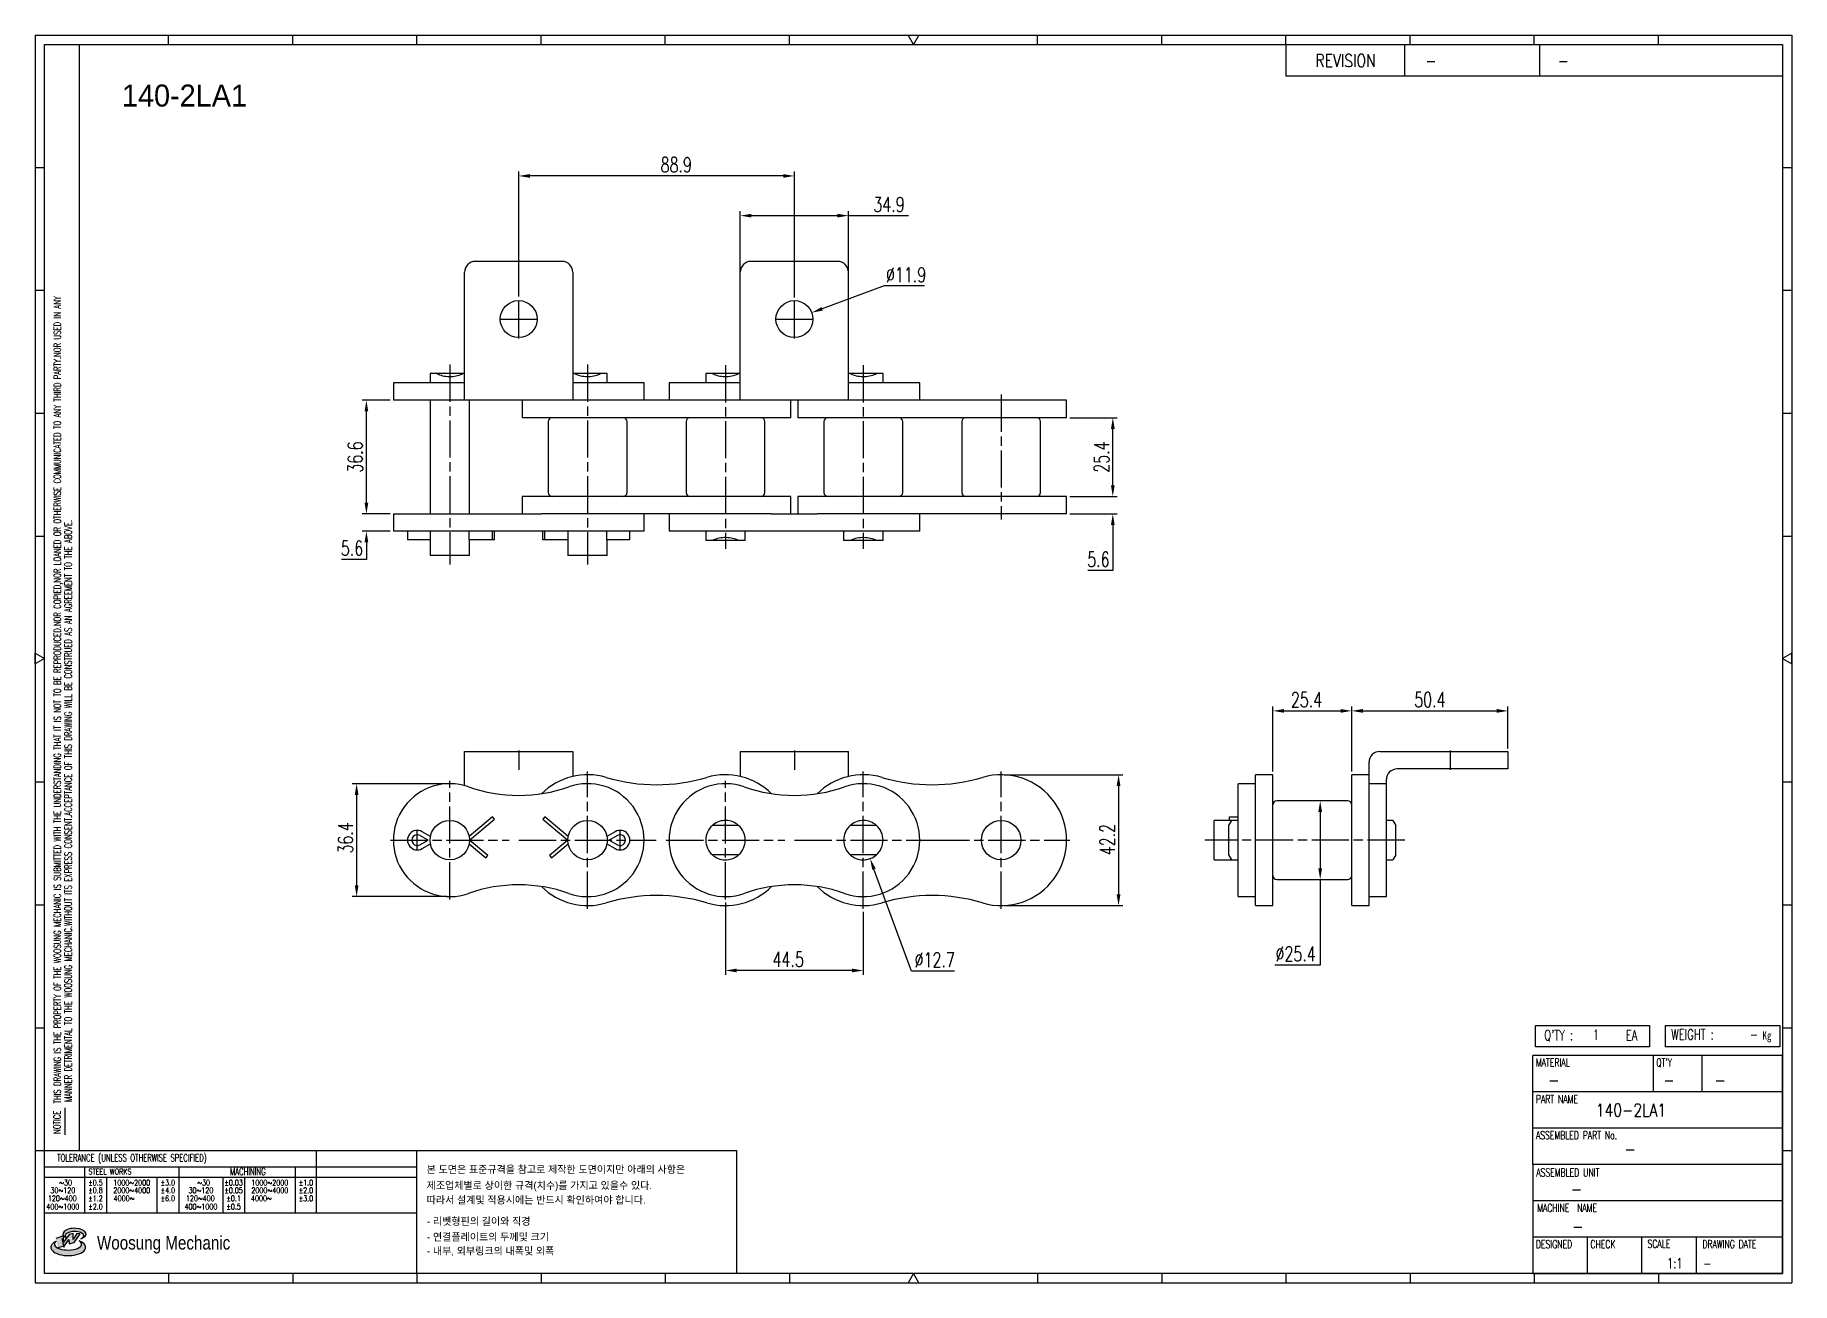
# Model space of a CAD drawing. Header units: millimetres. Extents: x 2779 to 3345, y -1054 to -652.
import ezdxf
from ezdxf.enums import TextEntityAlignment as Align

# ---------------------------------------------------------------- set-up
doc = ezdxf.new("R2010")
doc.units = ezdxf.units.MM
doc.linetypes.add('AM_ISO08W050', pattern=[18, 12, -1.5, 3, -1.5])
doc.layers.get('Defpoints').update_dxf_attribs({"color": 80})
doc.layers.add('CL2', color=4, linetype='AM_ISO08W050', lineweight=25)
for name, color, linetype in [('S-DIM', 7, 'Continuous'), ('TITLE', 7, 'Continuous'), ('도면레이아웃', 7, 'Continuous')]:
    doc.layers.add(name, color=color, linetype=linetype)
doc.styles.add('HAN', font='ROMANS.shx', dxfattribs={"width": 0.7, "bigfont": 'whgtxt.shx'})
doc.styles.add('HKD_ST2', font='romans.shx', dxfattribs={"width": 0.7, "height": 4, "bigfont": '@extfont2.shx'})
doc.styles.add('HSG', font='SIMPLEX.shx', dxfattribs={"width": 0.7, "bigfont": 'HSG.shx'})
doc.styles.add('MtXpl_', font='Gulim.ttf')
doc.styles.add('SLDTEXTSTYLE4', font='arial.ttf', dxfattribs={"width": 0.8})
doc.dimstyles.new('AP2', dxfattribs={"dimscale": 2, "dimtxt": 2.4, "dimasz": 1.8, "dimexe": 0.7, "dimexo": 0.5, "dimgap": 0.6, "dimtad": 1, "dimtoh": 1, "dimdec": 1, "dimrnd": 0.01, "dimzin": 9, "dimdsep": 46, "dimtxsty": 'HSG', "dimcen": 0, "dimclrd": 251, "dimclre": 251, "dimclrt": 60, "dimazin": 2, "dimtp": 1, "dimtm": 1, "dimtfac": 0.5, "dimtdec": 1, "dimtofl": 0, "dimtmove": 0, "dimatfit": 3, "dimfxl": 0, "dimtvp": 1, "dimtolj": 2, "dimlwd": -1, "dimlwe": -1, "dimarcsym": 0})

# ---------------------------------------------------------------- blocks, each defined once
blk = doc.blocks.new('MAST')
at = {"layer": '도면레이아웃'}
h = blk.add_hatch(color=10, dxfattribs=at)
h.paths.add_polyline_path([(1.544, 35.177), (1.554, 34.966), (1.779, 35.034), (2.054, 35.422), (1.908, 35.446), (1.728, 35.167), (1.741, 35.439), (1.547, 35.405), (1.292, 35.041), (1.295, 35.33), (0.943, 35.208), (1.03, 34.8), (1.336, 34.885)])
edge = h.paths.add_edge_path()
edge.add_ellipse((1.795, 35.421), major_axis=(-0.53, 0), ratio=0.487785, start_angle=122.36065, end_angle=403.39574)
edge.add_line((1.411, 35.244), (1.419, 35.261))
edge.add_ellipse((1.798, 35.344), major_axis=(-0.423, 0), ratio=0.444396, start_angle=131.58977, end_angle=386.19408, ccw=False)
edge = h.paths.add_edge_path()
edge.add_ellipse((1.512, 34.815), major_axis=(-0.793, 0), ratio=0.480113, start_angle=314.67633, end_angle=590.85213)
edge.add_ellipse((1.501, 34.958), major_axis=(-0.62, 0), ratio=0.43311, start_angle=331.7024, end_angle=574.42495, ccw=False)
at = {"color": 140}
for p, q in [((0, 90.118), (80.15, 90.118)), ((0, 90.118), (0, 33.191)), ((80.15, 90.118), (80.15, 33.191)), ((57.068, 89.693), (57.068, 88.246)), ((62.47, 89.693), (62.47, 88.246)), ((68.635, 89.693), (68.635, 88.246)), ((79.725, 88.246), (57.068, 88.246)), ((68.449, 43.961), (68.449, 44.936)), ((68.449, 44.936), (73.654, 44.936)), ((73.654, 44.936), (73.654, 43.961)), ((74.39, 43.961), (74.39, 44.936)), ((74.39, 44.936), (79.595, 44.936)), ((79.595, 44.936), (79.595, 43.961)), ((68.336, 38.59), (68.336, 43.563)), ((79.725, 43.563), (68.336, 43.563)), ((73.654, 43.961), (68.449, 43.961)), ((73.827, 43.563), (73.827, 41.905)), ((79.595, 43.961), (74.39, 43.961)), ((76.037, 43.563), (76.037, 41.905)), ((79.725, 38.59), (79.725, 43.563)), ((79.725, 41.905), (68.336, 41.905)), ((79.725, 40.248), (68.336, 40.248)), ((68.336, 38.59), (68.336, 33.616)), ((79.725, 38.59), (68.336, 38.59)), ((79.725, 33.616), (79.725, 38.59)), ((79.725, 36.932), (68.336, 36.932)), ((79.725, 35.274), (68.336, 35.274)), ((70.822, 33.616), (70.822, 35.274)), ((73.309, 33.616), (73.309, 35.274)), ((75.796, 33.616), (75.796, 35.274)), ((0, 33.191), (80.15, 33.191)), ((68.336, 33.616), (79.725, 33.616))]:
    blk.add_line(p, q, dxfattribs=at)
for p, q in [((6.089, 89.693), (6.089, 90.118)), ((11.753, 89.693), (11.753, 90.118)), ((17.418, 89.693), (17.418, 90.118)), ((23.082, 89.693), (23.082, 90.118)), ((28.746, 89.693), (28.746, 90.118)), ((34.411, 89.693), (34.411, 90.118)), ((45.739, 89.693), (45.739, 90.118)), ((51.404, 89.693), (51.404, 90.118)), ((57.068, 89.693), (57.068, 90.118)), ((62.732, 89.693), (62.732, 90.118)), ((68.397, 89.693), (68.397, 90.118)), ((74.061, 89.693), (74.061, 90.118)), ((0, 84.085), (0.425, 84.085)), ((79.725, 84.085), (80.15, 84.085)), ((0, 78.478), (0.425, 78.478)), ((79.725, 78.478), (80.15, 78.478)), ((0, 72.87), (0.425, 72.87)), ((79.725, 72.87), (80.15, 72.87)), ((0, 67.262), (0.425, 67.262)), ((79.725, 67.262), (80.15, 67.262)), ((0, 56.047), (0.425, 56.047)), ((79.725, 56.047), (80.15, 56.047)), ((0, 50.439), (0.425, 50.439)), ((79.725, 50.439), (80.15, 50.439)), ((0, 44.832), (0.425, 44.832)), ((79.725, 44.832), (80.15, 44.832)), ((1.377, 39.947), (1.377, 41.174)), ((0, 39.224), (0.425, 39.224)), ((79.725, 39.224), (80.15, 39.224)), ((6.089, 33.616), (6.089, 33.191)), ((11.753, 33.616), (11.753, 33.191)), ((17.418, 33.616), (17.418, 33.191)), ((23.082, 33.616), (23.082, 33.191)), ((28.746, 33.616), (28.746, 33.191)), ((34.411, 33.616), (34.411, 33.191)), ((45.739, 33.616), (45.739, 33.191)), ((51.404, 33.616), (51.404, 33.191)), ((57.068, 33.616), (57.068, 33.191)), ((62.732, 33.616), (62.732, 33.191)), ((68.397, 33.616), (68.397, 33.191)), ((74.061, 33.616), (74.061, 33.191))]:
    blk.add_line(p, q)
at = {"color": 2}
for p, q in [((2.017, 39.224), (2.017, 89.693)), ((0.425, 39.224), (17.418, 39.224)), ((0.425, 38.487), (17.418, 38.487)), ((2.257, 38.487), (2.257, 36.382)), ((6.557, 38.5), (6.557, 36.382)), ((11.857, 38.487), (11.857, 36.382)), ((12.816, 39.224), (12.816, 36.382)), ((17.418, 33.616), (17.418, 39.224)), ((0.425, 38.012), (17.418, 38.012)), ((3.257, 38.012), (3.257, 36.382)), ((5.557, 38.012), (5.557, 36.382)), ((8.557, 38.012), (8.557, 36.382)), ((9.557, 38.026), (9.557, 36.382)), ((0.425, 36.382), (17.418, 36.382))]:
    blk.add_line(p, q, dxfattribs=at)
for points in [[(40.075, 89.693), (39.83, 90.118), (40.32, 90.118)], [(0.425, 61.679), (0, 61.433), (0, 61.924)], [(79.725, 61.679), (80.15, 61.433), (80.15, 61.924)], [(40.075, 33.616), (39.83, 33.191), (40.32, 33.191)]]:
    blk.add_lwpolyline(points, close=True)
at = {"color": 140}
blk.add_lwpolyline([(0.425, 89.693), (79.725, 89.693), (79.725, 33.616), (0.425, 33.616)], close=True, dxfattribs=at)
at = {"layer": '도면레이아웃'}
for p, q in [((1.295, 35.33), (0.943, 35.208)), ((1.547, 35.405), (1.292, 35.041)), ((1.292, 35.041), (1.295, 35.33)), ((1.741, 35.439), (1.547, 35.405)), ((1.908, 35.446), (1.728, 35.167)), ((1.728, 35.167), (1.741, 35.439)), ((1.779, 35.034), (2.054, 35.422)), ((2.054, 35.422), (1.908, 35.446)), ((1.03, 34.8), (1.336, 34.885)), ((1.224, 35.208), (1.311, 34.8)), ((1.224, 35.208), (1.224, 35.208)), ((1.336, 34.885), (1.544, 35.177)), ((1.419, 35.261), (1.411, 35.244)), ((1.544, 35.177), (1.554, 34.966)), ((1.554, 34.966), (1.779, 35.034))]:
    blk.add_line(p, q, dxfattribs=at)
for centre, major_axis, ratio, start_param, end_param in [((1.795, 35.421), (-0.53, 0), 0.487785, 2.135596, 7.040584), ((1.798, 35.344), (-0.423, 0), 0.444396, 2.296675, 6.740358), ((1.512, 34.815), (-0.793, 0), 0.480113, 5.492138, 10.312315), ((1.501, 34.958), (-0.62, 0), 0.43311, 5.789299, 10.025607)]:
    blk.add_ellipse(centre, major_axis=major_axis, ratio=ratio, start_param=start_param, end_param=end_param, dxfattribs=at)
for s, height, style, width, p in [('REVISION', 0.5806, 'HAN', 0.8, (58.415, 88.664)), ('-', 0.581, 'HAN', 0.8, (63.426, 88.664)), ('-', 0.581, 'HAN', 0.8, (69.468, 88.664)), ("Q'TY : ", 0.4746, 'HKD_ST2', 0.7, (68.857, 44.253)), ('1', 0.475, 'HKD_ST2', 0.7, (71.071, 44.275)), ('EA', 0.4746, 'HKD_ST2', 0.7, (72.578, 44.253)), ('WEIGHT : ', 0.4746, 'HKD_ST2', 0.7, (74.65, 44.286)), ('-', 0.581, 'HAN', 0.8, (69.029, 42.157)), ('-', 0.581, 'HAN', 0.8, (74.289, 42.157)), ('-', 0.581, 'HAN', 0.8, (76.623, 42.157)), ('-', 0.581, 'HAN', 0.8, (72.515, 39.013)), ('-', 0.581, 'HAN', 0.8, (70.067, 37.189)), ('-', 0.581, 'HAN', 0.8, (70.126, 35.48)), ('1:1', 0.4746, 'HKD_ST2', 0.7, (74.458, 33.848)), ('-', 0.475, 'HKD_ST2', 0.7, (76.112, 33.837))]:
    blk.add_text(s, height=height, dxfattribs=dict(style=style, width=width)).set_placement(p)
at = {"color": 6, "style": 'HKD_ST2', "width": 0.7}
for s, p in [(' THIS DRAWING IS THE PROPERTY OF THE WOOSUNG MECHANIC IS SUBMITTED WITH THE UNDERSTANDING THAT IT IS NOT TO BE REPRODUCED.NOR COPIED,NOR LOANED OR OTHERWISE COMMUNICATED TO ANY THIRD PARTY.NOR USED IN ANY', (1.173, 41.217)), ('MANNER DETRIMENTAL TO THE WOOSUNG MECHANIC.WITHOUT ITS EXPRESS CONSENT.ACCEPTANCE OF THIS DRAWING WILL BE CONSTRUED AS AN AGREEMENT TO THE ABOVE.', (1.672, 41.447))]:
    blk.add_text(s, height=0.326266, rotation=90, dxfattribs=at).set_placement(p)
at = {"style": 'HKD_ST2', "width": 0.7}
blk.add_text('-', height=0.475, dxfattribs=at).set_placement((78.613, 44.286), align=Align.RIGHT)
at = {"color": 254, "style": 'HKD_ST2', "width": 0.7}
for s, height, p in [('MATERIAL', 0.3651, (68.474, 43.425)), ("QT'Y", 0.3651, (73.965, 43.425)), ('PART NAME', 0.3651, (68.474, 41.756)), ('ASSEMBLED PART No.', 0.36511, (68.474, 40.109)), ('ASSEMBLED UNIT', 0.36511, (68.49, 38.408)), ('MACHINE  NAME', 0.36511, (68.532, 36.794)), ('DESIGNED', 0.3651, (68.474, 35.136)), ('CHECK', 0.3651, (70.961, 35.136)), ('SCALE', 0.3651, (73.566, 35.153)), ('DRAWING DATE', 0.36511, (76.071, 35.141))]:
    blk.add_text(s, height=height, dxfattribs=at).set_placement(p, align=Align.TOP_LEFT)
at = {"style": 'HKD_ST2', "width": 0.7}
blk.add_text('NOTICE', height=0.3263, rotation=90, dxfattribs=at).set_placement((1.163, 39.988))
blk.add_text('TOLERANCE (UNLESS OTHERWISE SPECIFIED)', height=0.32627, dxfattribs=at).set_placement((4.417, 38.896), align=Align.MIDDLE_CENTER)
at = {"color": 4, "style": 'HKD_ST2', "width": 0.7}
for s, height, p in [('%%12630', 0.261, (1.389, 37.762)), ('1000%%1262000', 0.26101, (4.407, 37.762)), ('%%12630', 0.261, (7.689, 37.762)), ('1000%%1262000', 0.26101, (10.707, 37.762)), ('120%%126400', 0.26101, (1.237, 37.045)), ('30%%126120', 0.261, (1.263, 37.411)), ('4000%%126', 0.261, (4.061, 37.045)), ('2000%%1264000', 0.26101, (4.407, 37.411)), ('120%%126400', 0.26101, (7.537, 37.045)), ('30%%126120', 0.261, (7.563, 37.411)), ('4000%%126', 0.261, (10.321, 37.045)), ('2000%%1264000', 0.26101, (10.707, 37.411)), ('400%%1261000', 0.26101, (1.263, 36.67)), ('400%%1261000', 0.26101, (7.563, 36.67))]:
    blk.add_text(s, height=height, dxfattribs=at).set_placement(p, align=Align.MIDDLE_CENTER)
for s, height, p in [('%%P0.5', 0.261, (2.757, 37.762)), ('STEEL WORKS', 0.26101, (3.416, 38.268)), ('%%P3.0', 0.261, (6.057, 37.762)), ('%%P0.03', 0.261, (9.057, 37.762)), ('MACHINING', 0.3263, (9.707, 38.27)), ('%%P1.0', 0.261, (12.357, 37.762)), ('%%P0.8', 0.261, (2.757, 37.411)), ('%%P1.2', 0.261, (2.757, 37.045)), ('%%P4.0', 0.261, (6.057, 37.411)), ('%%P6.0', 0.261, (6.057, 37.045)), ('%%P0.05', 0.261, (9.057, 37.411)), ('%%P0.1', 0.261, (9.057, 37.045)), ('%%P2.0', 0.261, (12.357, 37.411)), ('%%P3.0', 0.261, (12.357, 37.045)), ('%%P2.0', 0.261, (2.757, 36.67)), ('%%P0.5', 0.261, (9.057, 36.67))]:
    blk.add_text(s, height=height, dxfattribs=at).set_placement(p, align=Align.MIDDLE)
at = {"color": 1, "style": 'SLDTEXTSTYLE4', "width": 0.8}
blk.add_text('Woosung Mechanic', height=0.61957, dxfattribs=at).set_placement((2.822, 34.711))
at = {"layer": 'TITLE', "width": 0.8}
blk.add_text('Kg', height=0.3789, dxfattribs=at).set_placement((78.807, 44.286))
blk = doc.blocks.new('*D2')
at = {"layer": 'Defpoints', "color": 0, "transparency": 16777216}
for p in [(3111.57, -800.26), (3126.47, -800.26), (3111.57, -805.86)]:
    blk.add_point(p, dxfattribs=at)
at = {"layer": 'S-DIM', "color": 251, "linetype": 'ByBlock', "transparency": 16777216}
for p, q in [((3126.47, -796.66), (3126.47, -793.06)), ((3112.57, -800.26), (3127.87, -800.26)), ((3112.57, -805.86), (3127.87, -805.86)), ((3126.47, -809.46), (3126.47, -824.17)), ((3126.47, -824.17), (3118.39, -824.17))]:
    blk.add_line(p, q, dxfattribs=at)
at = {"layer": 'S-DIM', "color": 251, "transparency": 16777216}
for points in [[(3125.87, -796.66), (3127.07, -796.66), (3126.47, -800.26)], [(3125.87, -809.46), (3127.07, -809.46), (3126.47, -805.86)]]:
    blk.add_solid(points, dxfattribs=at)
at = {"layer": 'S-DIM', "color": 60, "transparency": 16777216, "insert": (3121.83, -820.57), "char_height": 4.8, "attachment_point": 5, "style": 'HSG'}
blk.add_mtext('\\A2;5.6', dxfattribs=at)
blk = doc.blocks.new('*D3')
at = {"layer": 'Defpoints', "color": 0, "transparency": 16777216}
for p in [(3111.57, -774.86), (3126.47, -774.86), (3111.57, -800.26)]:
    blk.add_point(p, dxfattribs=at)
at = {"layer": 'S-DIM', "color": 251, "linetype": 'ByBlock', "transparency": 16777216}
for p, q in [((3112.57, -774.86), (3127.87, -774.86)), ((3126.47, -796.66), (3126.47, -778.46)), ((3112.57, -800.26), (3127.87, -800.26))]:
    blk.add_line(p, q, dxfattribs=at)
at = {"layer": 'S-DIM', "color": 251, "transparency": 16777216}
for points in [[(3125.87, -778.46), (3127.07, -778.46), (3126.47, -774.86)], [(3125.87, -796.66), (3127.07, -796.66), (3126.47, -800.26)]]:
    blk.add_solid(points, dxfattribs=at)
at = {"layer": 'S-DIM', "color": 60, "transparency": 16777216, "insert": (3122.87, -787.56), "char_height": 4.8, "attachment_point": 5, "rotation": 90, "style": 'HSG'}
blk.add_mtext('\\A2;25.4', dxfattribs=at)
blk = doc.blocks.new('*D4')
at = {"layer": 'Defpoints', "color": 0, "transparency": 16777216}
for p in [(2934.89, -696.91), (2934.89, -736.81), (3023.79, -737.11)]:
    blk.add_point(p, dxfattribs=at)
at = {"layer": 'S-DIM', "color": 251, "linetype": 'ByBlock', "transparency": 16777216}
for p, q in [((2934.89, -735.81), (2934.89, -695.51)), ((3023.79, -736.11), (3023.79, -695.51)), ((3020.19, -696.91), (2938.49, -696.91))]:
    blk.add_line(p, q, dxfattribs=at)
at = {"layer": 'S-DIM', "color": 251, "transparency": 16777216}
for points in [[(2938.49, -696.31), (2938.49, -697.51), (2934.89, -696.91)], [(3020.19, -696.31), (3020.19, -697.51), (3023.79, -696.91)]]:
    blk.add_solid(points, dxfattribs=at)
at = {"layer": 'S-DIM', "color": 60, "transparency": 16777216, "insert": (2985.7, -693.31), "char_height": 4.8, "attachment_point": 5, "style": 'HSG'}
blk.add_mtext('\\A2;88.9', dxfattribs=at)
blk = doc.blocks.new('*D5')
at = {"layer": 'Defpoints', "color": 0, "transparency": 16777216}
for p in [(3041.24, -709.72), (3006.34, -731.33), (3041.24, -731.33)]:
    blk.add_point(p, dxfattribs=at)
at = {"layer": 'S-DIM', "color": 251, "linetype": 'ByBlock', "transparency": 16777216}
for p, q in [((3006.34, -730.33), (3006.34, -708.32)), ((3009.94, -709.72), (3037.64, -709.72)), ((3041.24, -730.33), (3041.24, -708.32)), ((3041.24, -709.72), (3060.54, -709.72))]:
    blk.add_line(p, q, dxfattribs=at)
at = {"layer": 'S-DIM', "color": 251, "transparency": 16777216}
for points in [[(3009.94, -709.12), (3009.94, -710.32), (3006.34, -709.72)], [(3037.64, -709.12), (3037.64, -710.32), (3041.24, -709.72)]]:
    blk.add_solid(points, dxfattribs=at)
at = {"layer": 'S-DIM', "color": 60, "transparency": 16777216, "insert": (3054.3, -706.12), "char_height": 4.8, "attachment_point": 5, "style": 'HSG'}
blk.add_mtext('\\A2;34.9', dxfattribs=at)
blk = doc.blocks.new('*D6')
at = {"layer": 'Defpoints', "color": 0, "transparency": 16777216}
for p in [(3029.38, -741), (3018.21, -745.12)]:
    blk.add_point(p, dxfattribs=at)
at = {"layer": 'S-DIM', "color": 251, "linetype": 'ByBlock', "transparency": 16777216}
for p, q in [((3052.7, -732.4), (3032.75, -739.76)), ((3065.74, -732.4), (3052.7, -732.4))]:
    blk.add_line(p, q, dxfattribs=at)
at = {"layer": 'S-DIM', "color": 251, "transparency": 16777216}
blk.add_solid([(3032.55, -739.19), (3032.96, -740.32), (3029.38, -741)], dxfattribs=at)
at = {"layer": 'S-DIM', "color": 60, "transparency": 16777216, "insert": (3059.82, -728.8), "char_height": 4.8, "attachment_point": 5, "style": 'HSG'}
blk.add_mtext('\\A2;∅11.9', dxfattribs=at)
blk = doc.blocks.new('*D7')
at = {"layer": 'Defpoints', "color": 0, "transparency": 16777216}
for p in [(2885.78, -805.86), (2894.47, -805.86), (2894.47, -811.46)]:
    blk.add_point(p, dxfattribs=at)
at = {"layer": 'S-DIM', "color": 251, "linetype": 'ByBlock', "transparency": 16777216}
for p, q in [((2885.78, -802.26), (2885.78, -798.66)), ((2893.47, -805.86), (2884.38, -805.86)), ((2893.47, -811.46), (2884.38, -811.46)), ((2885.78, -815.06), (2885.78, -820.55)), ((2885.78, -820.55), (2877.7, -820.55))]:
    blk.add_line(p, q, dxfattribs=at)
at = {"layer": 'S-DIM', "color": 251, "transparency": 16777216}
for points in [[(2885.18, -802.26), (2886.38, -802.26), (2885.78, -805.86)], [(2885.18, -815.06), (2886.38, -815.06), (2885.78, -811.46)]]:
    blk.add_solid(points, dxfattribs=at)
at = {"layer": 'S-DIM', "color": 60, "transparency": 16777216, "insert": (2881.14, -816.95), "char_height": 4.8, "attachment_point": 5, "style": 'HSG'}
blk.add_mtext('\\A2;5.6', dxfattribs=at)
blk = doc.blocks.new('*D8')
at = {"layer": 'Defpoints', "color": 0, "transparency": 16777216}
for p in [(2885.78, -769.26), (2894.47, -769.26), (2894.47, -805.86)]:
    blk.add_point(p, dxfattribs=at)
at = {"layer": 'S-DIM', "color": 251, "linetype": 'ByBlock', "transparency": 16777216}
for p, q in [((2893.47, -769.26), (2884.38, -769.26)), ((2885.78, -802.26), (2885.78, -772.86)), ((2893.47, -805.86), (2884.38, -805.86))]:
    blk.add_line(p, q, dxfattribs=at)
at = {"layer": 'S-DIM', "color": 251, "transparency": 16777216}
for points in [[(2885.18, -772.86), (2886.38, -772.86), (2885.78, -769.26)], [(2885.18, -802.26), (2886.38, -802.26), (2885.78, -805.86)]]:
    blk.add_solid(points, dxfattribs=at)
at = {"layer": 'S-DIM', "color": 60, "transparency": 16777216, "insert": (2882.18, -787.56), "char_height": 4.8, "attachment_point": 5, "rotation": 90, "style": 'HSG'}
blk.add_mtext('\\A2;36.6', dxfattribs=at)
blk = doc.blocks.new('*D9')
at = {"layer": 'Defpoints', "color": 0, "transparency": 16777216}
for p in [(2912.67, -892.89), (2882.63, -929.29), (2912.67, -929.29)]:
    blk.add_point(p, dxfattribs=at)
at = {"layer": 'S-DIM', "color": 251, "linetype": 'ByBlock', "transparency": 16777216}
for p, q in [((2911.67, -892.89), (2881.23, -892.89)), ((2882.63, -896.49), (2882.63, -925.69)), ((2911.67, -929.29), (2881.23, -929.29))]:
    blk.add_line(p, q, dxfattribs=at)
at = {"layer": 'S-DIM', "color": 251, "transparency": 16777216}
for points in [[(2882.03, -896.49), (2883.23, -896.49), (2882.63, -892.89)], [(2882.03, -925.69), (2883.23, -925.69), (2882.63, -929.29)]]:
    blk.add_solid(points, dxfattribs=at)
at = {"layer": 'S-DIM', "color": 60, "transparency": 16777216, "insert": (2879.03, -910.36), "char_height": 4.8, "attachment_point": 5, "rotation": 90, "style": 'HSG'}
blk.add_mtext('\\A2;36.4', dxfattribs=at)
blk = doc.blocks.new('*D10')
at = {"layer": 'Defpoints', "color": 0, "transparency": 16777216}
for p in [(3090.47, -889.99), (3090.47, -932.19), (3128.32, -932.19)]:
    blk.add_point(p, dxfattribs=at)
at = {"layer": 'S-DIM', "color": 251, "linetype": 'ByBlock', "transparency": 16777216}
for p, q in [((3091.47, -889.99), (3129.72, -889.99)), ((3128.32, -893.59), (3128.32, -928.59)), ((3091.47, -932.19), (3129.72, -932.19))]:
    blk.add_line(p, q, dxfattribs=at)
at = {"layer": 'S-DIM', "color": 251, "transparency": 16777216}
for points in [[(3127.72, -893.59), (3128.92, -893.59), (3128.32, -889.99)], [(3127.72, -928.59), (3128.92, -928.59), (3128.32, -932.19)]]:
    blk.add_solid(points, dxfattribs=at)
at = {"layer": 'S-DIM', "color": 60, "transparency": 16777216, "insert": (3124.72, -910.91), "char_height": 4.8, "attachment_point": 5, "rotation": 90, "style": 'HSG'}
blk.add_mtext('\\A2;42.2', dxfattribs=at)
blk = doc.blocks.new('*D11')
at = {"layer": 'Defpoints', "color": 0, "transparency": 16777216}
for p in [(3001.57, -930.2), (3046.02, -933.25), (3001.57, -953.12)]:
    blk.add_point(p, dxfattribs=at)
at = {"layer": 'S-DIM', "color": 251, "linetype": 'ByBlock', "transparency": 16777216}
for p, q in [((3001.57, -931.2), (3001.57, -954.52)), ((3046.02, -934.25), (3046.02, -954.52)), ((3042.42, -953.12), (3005.17, -953.12))]:
    blk.add_line(p, q, dxfattribs=at)
at = {"layer": 'S-DIM', "color": 251, "transparency": 16777216}
for points in [[(3005.17, -952.52), (3005.17, -953.72), (3001.57, -953.12)], [(3042.42, -952.52), (3042.42, -953.72), (3046.02, -953.12)]]:
    blk.add_solid(points, dxfattribs=at)
at = {"layer": 'S-DIM', "color": 60, "transparency": 16777216, "insert": (3021.79, -949.52), "char_height": 4.8, "attachment_point": 5, "style": 'HSG'}
blk.add_mtext('\\A2;44.5', dxfattribs=at)
blk = doc.blocks.new('*D12')
at = {"layer": 'Defpoints', "color": 0, "transparency": 16777216}
for p in [(3043.83, -905.13), (3048.21, -917.06)]:
    blk.add_point(p, dxfattribs=at)
at = {"layer": 'S-DIM', "color": 251, "linetype": 'ByBlock', "transparency": 16777216}
for p, q in [((3061.53, -953.29), (3049.46, -920.44)), ((3075.37, -953.29), (3061.53, -953.29))]:
    blk.add_line(p, q, dxfattribs=at)
blk.add_arc((3046.02, -911.09), 6.35, 277.5648, 302.3938, dxfattribs=at)
at = {"layer": 'S-DIM', "color": 251, "transparency": 16777216}
blk.add_solid([(3050.02, -920.23), (3048.89, -920.64), (3048.21, -917.06)], dxfattribs=at)
at = {"layer": 'S-DIM', "color": 60, "transparency": 16777216, "insert": (3069.05, -949.69), "char_height": 4.8, "attachment_point": 5, "style": 'HSG'}
blk.add_mtext('\\A2;∅12.7', dxfattribs=at)
blk = doc.blocks.new('*D13')
at = {"layer": 'Defpoints', "color": 0, "transparency": 16777216}
for p in [(3203.5, -869.41), (3178.1, -889.99), (3203.5, -889.99)]:
    blk.add_point(p, dxfattribs=at)
at = {"layer": 'S-DIM', "color": 251, "linetype": 'ByBlock', "transparency": 16777216}
for p, q in [((3178.1, -888.99), (3178.1, -868.01)), ((3181.7, -869.41), (3199.9, -869.41)), ((3203.5, -888.99), (3203.5, -868.01))]:
    blk.add_line(p, q, dxfattribs=at)
at = {"layer": 'S-DIM', "color": 251, "transparency": 16777216}
for points in [[(3181.7, -868.81), (3181.7, -870.01), (3178.1, -869.41)], [(3199.9, -868.81), (3199.9, -870.01), (3203.5, -869.41)]]:
    blk.add_solid(points, dxfattribs=at)
at = {"layer": 'S-DIM', "color": 60, "transparency": 16777216, "insert": (3188.93, -865.81), "char_height": 4.8, "attachment_point": 5, "style": 'HSG'}
blk.add_mtext('\\A2;25.4', dxfattribs=at)
blk = doc.blocks.new('*D14')
at = {"layer": 'Defpoints', "color": 0, "transparency": 16777216}
for p in [(3253.9, -869.41), (3253.9, -882.49), (3203.5, -889.99)]:
    blk.add_point(p, dxfattribs=at)
at = {"layer": 'S-DIM', "color": 251, "linetype": 'ByBlock', "transparency": 16777216}
for p, q in [((3203.5, -888.99), (3203.5, -868.01)), ((3207.1, -869.41), (3250.3, -869.41)), ((3253.9, -881.49), (3253.9, -868.01))]:
    blk.add_line(p, q, dxfattribs=at)
at = {"layer": 'S-DIM', "color": 251, "transparency": 16777216}
for points in [[(3207.1, -868.81), (3207.1, -870.01), (3203.5, -869.41)], [(3250.3, -868.81), (3250.3, -870.01), (3253.9, -869.41)]]:
    blk.add_solid(points, dxfattribs=at)
at = {"layer": 'S-DIM', "color": 60, "transparency": 16777216, "insert": (3228.7, -865.81), "char_height": 4.8, "attachment_point": 5, "style": 'HSG'}
blk.add_mtext('\\A2;50.4', dxfattribs=at)
blk = doc.blocks.new('*D15')
at = {"layer": 'Defpoints', "color": 0, "transparency": 16777216}
for p in [(3193.44, -898.39), (3190.8, -923.79), (3193.34, -923.79)]:
    blk.add_point(p, dxfattribs=at)
at = {"layer": 'S-DIM', "color": 251, "linetype": 'ByBlock', "transparency": 16777216}
for p, q in [((3192.44, -898.39), (3191.94, -898.39)), ((3193.34, -901.99), (3193.34, -920.19)), ((3191.8, -923.79), (3194.74, -923.79)), ((3193.34, -923.79), (3193.34, -951.36)), ((3193.34, -951.36), (3178.7, -951.36))]:
    blk.add_line(p, q, dxfattribs=at)
at = {"layer": 'S-DIM', "color": 251, "transparency": 16777216}
for points in [[(3192.74, -901.99), (3193.94, -901.99), (3193.34, -898.39)], [(3192.74, -920.19), (3193.94, -920.19), (3193.34, -923.79)]]:
    blk.add_solid(points, dxfattribs=at)
at = {"layer": 'S-DIM', "color": 60, "transparency": 16777216, "insert": (3185.42, -947.76), "char_height": 4.8, "attachment_point": 5, "style": 'HSG'}
blk.add_mtext('\\A2;%%c25.4', dxfattribs=at)

msp = doc.modelspace()

# ---------------------------------------------------------------- linework, layer by layer
for p, q in [((2948.85, -724.46), (2920.93, -724.46)), ((3037.75, -724.46), (3009.83, -724.46)), ((2917.44, -769.26), (2917.44, -727.95)), ((2952.34, -727.95), (2952.34, -769.26)), ((3006.34, -769.26), (3006.34, -727.95)), ((3041.24, -769.26), (3041.24, -727.95)), ((2917.44, -763.66), (2894.47, -763.66)), ((2894.47, -763.66), (2894.47, -769.26)), ((2906.31, -760.66), (2906.31, -763.66)), ((2917.44, -760.66), (2906.31, -760.66)), ((2908.47, -760.66), (2908.9, -760.86)), ((2908.9, -760.86), (2909.36, -761.04)), ((2909.36, -761.04), (2909.84, -761.2)), ((2909.84, -761.2), (2910.35, -761.33)), ((2910.35, -761.33), (2910.87, -761.43)), ((2910.87, -761.43), (2911.41, -761.51)), ((2911.41, -761.51), (2911.96, -761.56)), ((2911.96, -761.56), (2912.51, -761.58)), ((2912.51, -761.58), (2913.07, -761.57)), ((2913.07, -761.57), (2913.62, -761.54)), ((2913.62, -761.54), (2914.16, -761.48)), ((2914.16, -761.48), (2914.7, -761.39)), ((2914.7, -761.39), (2915.21, -761.27)), ((2915.21, -761.27), (2915.71, -761.13)), ((2915.71, -761.13), (2916.19, -760.97)), ((2916.19, -760.97), (2916.63, -760.78)), ((2916.63, -760.78), (2916.87, -760.66)), ((2963.47, -760.66), (2952.34, -760.66)), ((2975.32, -763.66), (2952.34, -763.66)), ((2952.92, -760.66), (2953.35, -760.86)), ((2953.35, -760.86), (2953.81, -761.04)), ((2953.81, -761.04), (2954.29, -761.2)), ((2954.29, -761.2), (2954.8, -761.33)), ((2954.8, -761.33), (2955.32, -761.43)), ((2955.32, -761.43), (2955.86, -761.51)), ((2955.86, -761.51), (2956.41, -761.56)), ((2956.41, -761.56), (2956.96, -761.58)), ((2956.96, -761.58), (2957.52, -761.57)), ((2957.52, -761.57), (2958.07, -761.54)), ((2958.07, -761.54), (2958.61, -761.48)), ((2958.61, -761.48), (2959.15, -761.39)), ((2959.15, -761.39), (2959.66, -761.27)), ((2959.66, -761.27), (2960.16, -761.13)), ((2960.16, -761.13), (2960.64, -760.97)), ((2960.64, -760.97), (2961.08, -760.78)), ((2961.08, -760.78), (2961.32, -760.66)), ((2963.47, -763.66), (2963.47, -760.66)), ((2975.32, -769.26), (2975.32, -763.66)), ((3006.34, -763.66), (2983.37, -763.66)), ((2983.37, -763.66), (2983.37, -769.26)), ((2995.21, -760.66), (2995.21, -763.66)), ((3006.34, -760.66), (2995.21, -760.66)), ((2997.37, -760.66), (2997.8, -760.86)), ((2997.8, -760.86), (2998.26, -761.04)), ((2998.26, -761.04), (2998.74, -761.2)), ((2998.74, -761.2), (2999.25, -761.33)), ((2999.25, -761.33), (2999.77, -761.43)), ((2999.77, -761.43), (3000.31, -761.51)), ((3000.31, -761.51), (3000.86, -761.56)), ((3000.86, -761.56), (3001.41, -761.58)), ((3001.41, -761.58), (3001.97, -761.57)), ((3001.97, -761.57), (3002.52, -761.54)), ((3002.52, -761.54), (3003.06, -761.48)), ((3003.06, -761.48), (3003.6, -761.39)), ((3003.6, -761.39), (3004.11, -761.27)), ((3004.11, -761.27), (3004.61, -761.13)), ((3004.61, -761.13), (3005.09, -760.97)), ((3005.09, -760.97), (3005.53, -760.78)), ((3005.53, -760.78), (3005.77, -760.66)), ((3052.37, -760.66), (3041.24, -760.66)), ((3064.22, -763.66), (3041.24, -763.66)), ((3041.82, -760.66), (3042.25, -760.86)), ((3042.25, -760.86), (3042.71, -761.04)), ((3042.71, -761.04), (3043.19, -761.2)), ((3043.19, -761.2), (3043.7, -761.33)), ((3043.7, -761.33), (3044.22, -761.43)), ((3044.22, -761.43), (3044.76, -761.51)), ((3044.76, -761.51), (3045.31, -761.56)), ((3045.31, -761.56), (3045.86, -761.58)), ((3045.86, -761.58), (3046.42, -761.57)), ((3046.42, -761.57), (3046.97, -761.54)), ((3046.97, -761.54), (3047.51, -761.48)), ((3047.51, -761.48), (3048.05, -761.39)), ((3048.05, -761.39), (3048.56, -761.27)), ((3048.56, -761.27), (3049.06, -761.13)), ((3049.06, -761.13), (3049.54, -760.97)), ((3049.54, -760.97), (3049.98, -760.78)), ((3049.98, -760.78), (3050.22, -760.66)), ((3052.37, -763.66), (3052.37, -760.66)), ((3064.22, -769.26), (3064.22, -763.66)), ((2952.34, -769.26), (2894.47, -769.26)), ((2906.31, -769.26), (2906.31, -805.86)), ((2919.02, -805.86), (2919.02, -769.26)), ((2936.02, -769.26), (2936.02, -774.86)), ((3006.34, -769.26), (2952.34, -769.26)), ((3041.24, -769.26), (3006.34, -769.26)), ((3022.67, -774.86), (3022.67, -769.26)), ((3024.92, -769.26), (3024.92, -774.86)), ((3111.57, -769.26), (3041.24, -769.26)), ((3111.57, -774.86), (3111.57, -769.26)), ((3022.67, -774.86), (2936.02, -774.86)), ((3111.57, -774.86), (3024.92, -774.86)), ((2944.42, -776.13), (2944.42, -798.99)), ((2969.82, -798.99), (2969.82, -776.13)), ((2988.87, -776.13), (2988.87, -798.99)), ((3014.27, -798.99), (3014.27, -776.13)), ((3033.32, -776.13), (3033.32, -798.99)), ((3058.72, -798.99), (3058.72, -776.13)), ((3077.77, -776.13), (3077.77, -798.99)), ((3103.17, -798.99), (3103.17, -776.13)), ((2936.02, -800.26), (2936.02, -805.86)), ((3022.67, -800.26), (2936.02, -800.26)), ((3022.67, -805.86), (3022.67, -800.26)), ((3024.92, -800.26), (3024.92, -805.86)), ((3111.57, -800.26), (3024.92, -800.26)), ((3111.57, -805.86), (3111.57, -800.26)), ((2894.47, -805.86), (2942.24, -805.86)), ((2894.47, -805.86), (2894.47, -811.46)), ((3016.45, -805.86), (2942.24, -805.86)), ((2975.32, -811.46), (2975.32, -805.86)), ((2983.37, -805.86), (2983.37, -811.46)), ((3016.45, -805.86), (3031.14, -805.86)), ((3111.57, -805.86), (3031.14, -805.86)), ((3064.22, -811.46), (3064.22, -805.86)), ((2975.32, -811.46), (2894.47, -811.46)), ((2899.04, -811.46), (2899.04, -814.26)), ((2906.43, -814.26), (2899.04, -814.26)), ((2906.31, -814.26), (2906.31, -819.26)), ((2906.43, -814.26), (2906.43, -811.46)), ((2918.91, -814.26), (2918.91, -811.46)), ((2927.13, -814.26), (2918.91, -814.26)), ((2919.02, -819.26), (2919.02, -814.26)), ((2926.49, -814.26), (2926.49, -811.46)), ((2927.13, -814.26), (2927.13, -811.46)), ((2942.66, -814.26), (2942.66, -811.46)), ((2950.88, -814.26), (2942.66, -814.26)), ((2943.3, -814.26), (2943.3, -811.46)), ((2950.76, -814.26), (2950.76, -819.26)), ((2950.88, -814.26), (2950.88, -811.46)), ((2963.36, -814.26), (2963.36, -811.46)), ((2970.75, -814.26), (2963.36, -814.26)), ((2963.47, -819.26), (2963.47, -814.26)), ((2970.75, -814.26), (2970.75, -811.46)), ((3064.22, -811.46), (2983.37, -811.46)), ((2995.21, -811.46), (2995.21, -814.46)), ((3007.92, -814.46), (2995.21, -814.46)), ((2997.61, -814.35), (2997.37, -814.46)), ((2998.05, -814.16), (2997.61, -814.35)), ((2998.53, -813.99), (2998.05, -814.16)), ((2999.03, -813.85), (2998.53, -813.99)), ((2999.54, -813.74), (2999.03, -813.85)), ((3000.08, -813.65), (2999.54, -813.74)), ((3000.62, -813.59), (3000.08, -813.65)), ((3001.17, -813.55), (3000.62, -813.59)), ((3001.73, -813.55), (3001.17, -813.55)), ((3002.28, -813.57), (3001.73, -813.55)), ((3002.83, -813.62), (3002.28, -813.57)), ((3003.37, -813.69), (3002.83, -813.62)), ((3003.89, -813.8), (3003.37, -813.69)), ((3004.4, -813.93), (3003.89, -813.8)), ((3004.88, -814.08), (3004.4, -813.93)), ((3005.34, -814.26), (3004.88, -814.08)), ((3005.77, -814.46), (3005.34, -814.26)), ((3007.92, -814.46), (3007.92, -811.46)), ((3039.66, -811.46), (3039.66, -814.46)), ((3052.37, -814.46), (3039.66, -814.46)), ((3042.06, -814.35), (3041.82, -814.46)), ((3042.5, -814.16), (3042.06, -814.35)), ((3042.98, -813.99), (3042.5, -814.16)), ((3043.48, -813.85), (3042.98, -813.99)), ((3043.99, -813.74), (3043.48, -813.85)), ((3044.53, -813.65), (3043.99, -813.74)), ((3045.07, -813.59), (3044.53, -813.65)), ((3045.62, -813.55), (3045.07, -813.59)), ((3046.18, -813.55), (3045.62, -813.55)), ((3046.73, -813.57), (3046.18, -813.55)), ((3047.28, -813.62), (3046.73, -813.57)), ((3047.82, -813.69), (3047.28, -813.62)), ((3048.34, -813.8), (3047.82, -813.69)), ((3048.85, -813.93), (3048.34, -813.8)), ((3049.33, -814.08), (3048.85, -813.93)), ((3049.79, -814.26), (3049.33, -814.08)), ((3050.22, -814.46), (3049.79, -814.26)), ((3052.37, -814.46), (3052.37, -811.46)), ((2919.02, -819.26), (2906.31, -819.26)), ((2963.47, -819.26), (2950.76, -819.26)), ((2917.44, -893.53), (2917.44, -882.49)), ((2917.44, -882.49), (2952.34, -882.49)), ((2952.34, -882.49), (2952.34, -890.54)), ((3006.34, -882.49), (3006.34, -890.54)), ((3006.34, -882.49), (3041.24, -882.49)), ((3041.24, -890.54), (3041.24, -882.49)), ((3212.59, -882.49), (3253.9, -882.49)), ((3253.9, -882.49), (3253.9, -888.09)), ((3209.1, -889.99), (3209.1, -885.98)), ((3253.9, -888.09), (3218.19, -888.09)), ((3172.5, -892.89), (3166.9, -892.89)), ((3166.9, -929.29), (3166.9, -892.89)), ((3178.1, -889.99), (3172.5, -889.99)), ((3172.5, -932.19), (3172.5, -889.99)), ((3178.1, -932.19), (3178.1, -889.99)), ((3209.1, -889.99), (3203.5, -889.99)), ((3203.5, -932.19), (3203.5, -889.99)), ((3209.1, -932.19), (3209.1, -889.99)), ((3214.7, -892.89), (3209.1, -892.89)), ((3214.7, -929.29), (3214.7, -891.58)), ((3202.23, -898.39), (3179.37, -898.39)), ((2926.49, -903.54), (2918.91, -909.9)), ((2919.02, -911.09), (2927.13, -904.29)), ((2927.13, -904.29), (2926.49, -903.54)), ((2943.3, -903.54), (2942.66, -904.29)), ((2942.66, -904.29), (2950.76, -911.09)), ((2950.88, -909.9), (2943.3, -903.54)), ((2997.61, -906.12), (2997.37, -906.33)), ((3005.77, -906.33), (2997.37, -906.33)), ((2998.05, -905.8), (2997.61, -906.12)), ((2998.53, -905.51), (2998.05, -905.8)), ((2999.03, -905.27), (2998.53, -905.51)), ((2999.54, -905.07), (2999.03, -905.27)), ((3000.08, -904.91), (2999.54, -905.07)), ((3000.62, -904.81), (3000.08, -904.91)), ((3001.17, -904.75), (3000.62, -904.81)), ((3001.73, -904.74), (3001.17, -904.75)), ((3002.28, -904.78), (3001.73, -904.74)), ((3002.83, -904.86), (3002.28, -904.78)), ((3003.37, -905), (3002.83, -904.86)), ((3003.89, -905.18), (3003.37, -905)), ((3004.4, -905.4), (3003.89, -905.18)), ((3004.88, -905.67), (3004.4, -905.4)), ((3005.34, -905.98), (3004.88, -905.67)), ((3005.77, -906.33), (3005.34, -905.98)), ((3042.06, -906.12), (3041.82, -906.33)), ((3050.22, -906.33), (3041.82, -906.33)), ((3042.5, -905.8), (3042.06, -906.12)), ((3042.98, -905.51), (3042.5, -905.8)), ((3043.48, -905.27), (3042.98, -905.51)), ((3043.99, -905.07), (3043.48, -905.27)), ((3044.53, -904.91), (3043.99, -905.07)), ((3045.07, -904.81), (3044.53, -904.91)), ((3045.62, -904.75), (3045.07, -904.81)), ((3046.18, -904.74), (3045.62, -904.75)), ((3046.73, -904.78), (3046.18, -904.74)), ((3047.28, -904.86), (3046.73, -904.78)), ((3047.82, -905), (3047.28, -904.86)), ((3048.34, -905.18), (3047.82, -905)), ((3048.85, -905.4), (3048.34, -905.18)), ((3049.33, -905.67), (3048.85, -905.4)), ((3049.79, -905.98), (3049.33, -905.67)), ((3050.22, -906.33), (3049.79, -905.98)), ((3159.1, -917.45), (3159.1, -904.74)), ((3164.82, -904.74), (3159.1, -904.74)), ((3163.9, -906.33), (3164.82, -904.74)), ((3163.9, -915.86), (3163.9, -906.33)), ((3164.1, -903.54), (3166.9, -903.54)), ((3164.1, -904.74), (3164.1, -903.54)), ((3166.9, -904.74), (3164.82, -904.74)), ((3216.78, -904.74), (3214.7, -904.74)), ((3216.78, -904.74), (3217.7, -906.33)), ((3217.7, -915.86), (3217.7, -906.33)), ((2905.68, -911.09), (2903.06, -909.58)), ((2903.06, -912.61), (2905.68, -911.09)), ((2906.43, -909.9), (2903.76, -908.37)), ((2924.93, -916.05), (2919.02, -911.09)), ((2950.76, -911.09), (2944.86, -916.05)), ((2966.03, -908.37), (2963.36, -909.9)), ((2966.73, -909.58), (2964.11, -911.09)), ((2964.11, -911.09), (2966.73, -912.61)), ((2903.76, -913.82), (2906.43, -912.28)), ((2918.91, -912.28), (2924.3, -916.8)), ((2924.3, -916.8), (2924.93, -916.05)), ((2944.86, -916.05), (2945.49, -916.8)), ((2945.49, -916.8), (2950.88, -912.28)), ((2963.36, -912.28), (2966.03, -913.82)), ((2997.37, -915.86), (2997.8, -916.21)), ((3005.77, -915.86), (2997.37, -915.86)), ((2997.8, -916.21), (2998.26, -916.52)), ((2998.26, -916.52), (2998.74, -916.78)), ((2998.74, -916.78), (2999.25, -917.01)), ((2999.25, -917.01), (2999.77, -917.19)), ((2999.77, -917.19), (3000.31, -917.32)), ((3000.31, -917.32), (3000.86, -917.41)), ((3000.86, -917.41), (3001.41, -917.45)), ((3001.41, -917.45), (3001.97, -917.43)), ((3001.97, -917.43), (3002.52, -917.38)), ((3002.52, -917.38), (3003.06, -917.27)), ((3003.06, -917.27), (3003.6, -917.12)), ((3003.6, -917.12), (3004.11, -916.92)), ((3004.11, -916.92), (3004.61, -916.67)), ((3004.61, -916.67), (3005.09, -916.39)), ((3005.09, -916.39), (3005.53, -916.06)), ((3005.53, -916.06), (3005.77, -915.86)), ((3041.82, -915.86), (3042.25, -916.21)), ((3050.22, -915.86), (3041.82, -915.86)), ((3042.25, -916.21), (3042.71, -916.52)), ((3042.71, -916.52), (3043.19, -916.78)), ((3043.19, -916.78), (3043.7, -917.01)), ((3043.7, -917.01), (3044.22, -917.19)), ((3044.22, -917.19), (3044.76, -917.32)), ((3044.76, -917.32), (3045.31, -917.41)), ((3045.31, -917.41), (3045.86, -917.45)), ((3045.86, -917.45), (3046.42, -917.43)), ((3046.42, -917.43), (3046.97, -917.38)), ((3046.97, -917.38), (3047.51, -917.27)), ((3047.51, -917.27), (3048.05, -917.12)), ((3048.05, -917.12), (3048.56, -916.92)), ((3048.56, -916.92), (3049.06, -916.67)), ((3049.06, -916.67), (3049.54, -916.39)), ((3049.54, -916.39), (3049.98, -916.06)), ((3049.98, -916.06), (3050.22, -915.86)), ((3159.1, -917.45), (3164.82, -917.45)), ((3164.82, -917.45), (3163.9, -915.86)), ((3164.82, -917.45), (3166.9, -917.45)), ((3214.7, -917.45), (3216.78, -917.45)), ((3217.7, -915.86), (3216.78, -917.45)), ((3179.37, -923.79), (3202.23, -923.79)), ((3166.9, -929.29), (3172.5, -929.29)), ((3172.5, -932.19), (3178.1, -932.19)), ((3203.5, -932.19), (3209.1, -932.19)), ((3209.1, -929.29), (3214.7, -929.29))]:
    msp.add_line(p, q)
at = {"color": 140}
msp.add_lwpolyline([(2902.06, -1011.21), (3005.11, -1011.21), (3005.11, -1050.84), (2902.06, -1050.84)], close=True, dxfattribs=at)
for centre, radius in [((2934.89, -743.06), 5.95), ((3023.79, -743.06), 5.95), ((2912.67, -911.09), 6.36), ((2957.12, -911.09), 6.36), ((3090.47, -911.09), 6.36)]:
    msp.add_circle(centre, radius)
for centre, radius, start, end in [((2920.93, -727.95), 3.49, 90, 180), ((2948.85, -727.95), 3.49, 0, 90), ((3009.83, -727.95), 3.49, 90, 180), ((3037.75, -727.95), 3.49, 0, 90), ((2945.69, -776.13), 1.27, 90, 180), ((2968.55, -776.13), 1.27, 360, 90), ((2990.14, -776.13), 1.27, 90, 180), ((3013, -776.13), 1.27, 360, 90), ((3034.59, -776.13), 1.27, 90, 180), ((3057.45, -776.13), 1.27, 360, 90), ((3079.04, -776.13), 1.27, 90, 180), ((3101.9, -776.13), 1.27, 360, 90), ((2945.69, -798.99), 1.27, 180, 270), ((2968.55, -798.99), 1.27, 270, 0), ((2990.14, -798.99), 1.27, 180, 270), ((3013, -798.99), 1.27, 270, 0), ((3034.59, -798.99), 1.27, 180, 270), ((3057.45, -798.99), 1.27, 270, 0), ((3079.04, -798.99), 1.27, 180, 270), ((3101.9, -798.99), 1.27, 270, 0), ((3212.59, -885.98), 3.49, 90, 180), ((3218.19, -891.58), 3.49, 90, 180), ((2912.67, -911.09), 18.2, 70.6253, 289.3747), ((2934.89, -847.89), 48.79, 250.6253, 289.3747), ((2957.12, -911.09), 21.1, 73.4095, 134.8366), ((2957.12, -911.09), 18.2, 250.6253, 109.3747), ((2979.34, -836.49), 56.74, 253.4095, 286.5905), ((3001.57, -911.09), 18.2, 70.6253, 289.3747), ((3001.57, -911.09), 21.1, 45.1634, 106.5905), ((3023.79, -847.89), 48.79, 250.6253, 289.3747), ((3046.02, -911.09), 21.1, 73.4095, 134.8366), ((3046.02, -911.09), 18.2, 250.6253, 109.3747), ((3068.24, -836.49), 56.74, 253.4095, 286.5905), ((3090.47, -911.09), 21.1, 253.4095, 106.5905), ((3179.37, -899.66), 1.27, 90, 180), ((3202.23, -899.66), 1.27, 0, 90), ((3001.57, -911.09), 6.35, 131.4096, 228.5904), ((3001.57, -911.09), 6.36, 311.4096, 48.5904), ((3046.02, -911.09), 6.35, 131.4096, 228.5904), ((3046.02, -911.09), 6.36, 311.4096, 48.5904), ((2902.19, -911.09), 3.15, 60, 300), ((2902.19, -911.09), 1.75, 60, 300), ((2967.6, -911.09), 3.15, 240, 120), ((2967.6, -911.09), 1.75, 240, 120), ((3179.37, -922.52), 1.27, 180, 270), ((3202.23, -922.52), 1.27, 270, 0), ((2934.89, -974.29), 48.79, 70.6253, 109.3747), ((2957.12, -911.09), 21.1, 225.1634, 286.5905), ((2979.34, -985.69), 56.74, 73.4095, 106.5905), ((3001.57, -911.09), 21.1, 253.4095, 314.8366), ((3023.79, -974.29), 48.79, 70.6253, 109.3747), ((3046.02, -911.09), 21.1, 225.1634, 286.5905), ((3068.24, -985.69), 56.74, 73.4095, 106.5905)]:
    msp.add_arc(centre, radius, start, end)
at = {"layer": 'CL2'}
for p, q in [((2934.89, -749.31), (2934.89, -736.81)), ((3023.79, -749.31), (3023.79, -736.81)), ((2928.65, -743.06), (2941.14, -743.06)), ((3017.55, -743.06), (3030.04, -743.06)), ((2912.67, -757.73), (2912.67, -822.19)), ((2957.12, -757.73), (2957.12, -822.19)), ((3001.57, -757.97), (3001.57, -817.15)), ((3046.02, -757.97), (3046.02, -817.15)), ((3090.47, -767.43), (3090.47, -807.69)), ((2934.89, -882.21), (2934.89, -888.37)), ((3023.79, -882.21), (3023.79, -888.37)), ((3235.3, -882.21), (3235.3, -888.37)), ((2957.12, -933.25), (2957.12, -888.94)), ((3046.02, -933.25), (3046.02, -888.94)), ((3090.47, -933.25), (3090.47, -888.94)), ((2912.67, -930.2), (2912.67, -891.98)), ((3001.57, -930.2), (3001.57, -891.98)), ((2893.56, -911.09), (2931.78, -911.09)), ((2902.19, -914.4), (2902.19, -907.79)), ((2934.96, -911.09), (2979.27, -911.09)), ((2967.6, -914.4), (2967.6, -907.79)), ((2982.46, -911.09), (3020.68, -911.09)), ((3023.86, -911.09), (3068.17, -911.09)), ((3068.31, -911.09), (3112.62, -911.09)), ((3220.63, -911.09), (3156.17, -911.09))]:
    msp.add_line(p, q, dxfattribs=at)

# ---------------------------------------------------------------- block references
at = {"color": 140, "xscale": 7.067662268895369, "yscale": 7.067662268895369, "zscale": 7.067662268895369}
msp.add_blockref('MAST', (2778.96, -1288.43), dxfattribs=at)

# ---------------------------------------------------------------- texts
at = {"color": 254, "style": 'MtXpl_'}
msp.add_text('140-2LA1', height=7.112, dxfattribs=at).set_placement((2806.95, -674.54))
at = {"style": 'HAN', "width": 0.8}
msp.add_text('140-2LA1', height=4.104, dxfattribs=at).set_placement((3282.23, -1000.17))
at = {"color": 140, "style": 'MtXpl_'}
for s, p in [('본 도면은 표준규격을 참고로 제작한 도면이지만 아래의 사항은', (2905.2, -1018.43)), ('제조업체별로 상이한 규격(치수)를 가지고 있을수 있다.', (2905.2, -1023.59)), ('따라서 설계및 적용시에는 반드시 확인하여야 합니다.', (2905.2, -1028.29)), ('- 리벳형핀의 길이와 직경', (2905.33, -1035.17)), ('- 연결플레이트의 두께및 크기', (2905.33, -1040.22)), ('- 내부, 외부링크의 내폭및 외폭', (2905.33, -1044.75))]:
    msp.add_text(s, height=2.3708, dxfattribs=at).set_placement(p)

# ---------------------------------------------------------------- dimensions: what is measured, and where the dimension line sits
at = {"layer": 'S-DIM'}
for base, p1, p2, picture, middle in [((2934.89, -696.91), (3023.79, -737.11), (2934.89, -736.81), '*D4', (2985.7, -696.91)), ((3041.24, -709.72), (3006.34, -731.33), (3041.24, -731.33), '*D5', (3054.3, -709.72)), ((3203.5, -869.41), (3178.1, -889.99), (3203.5, -889.99), '*D13', (3188.93, -869.41)), ((3001.56988516, -953.12029085), (3046.01988516, -933.24697282), (3001.56988516, -930.20197282), '*D11', (3021.79472159, -953.12029085))]:
    dim = msp.add_linear_dim(base=base, p1=p1, p2=p2, dimstyle='AP2', dxfattribs=at)
    dim.commit()
    dim.dimension.update_dxf_attribs({"geometry": picture, "text_midpoint": middle, "dimtype": 128})
for p1, p2, picture, middle in [((3018.21, -745.12), (3029.38, -741), '*D6', (3059.82, -732.4)), ((3043.83, -905.13), (3048.21, -917.06), '*D12', (3069.05, -953.29))]:
    dim = msp.add_diameter_dim_2p(p1=p1, p2=p2, dimstyle='AP2', dxfattribs=at)
    dim.commit()
    dim.dimension.update_dxf_attribs({"geometry": picture, "text_midpoint": middle, "dimtype": 131})
for base, p1, p2, picture, middle in [((2885.78, -769.26), (2894.47, -805.86), (2894.47, -769.26), '*D8', (2882.18, -787.56)), ((3126.47, -774.86), (3111.57, -800.26), (3111.57, -774.86), '*D3', (3122.87, -787.56))]:
    dim = msp.add_linear_dim(base=base, p1=p1, p2=p2, angle=90, dimstyle='AP2', override={"dimtmove": 1}, dxfattribs=at)
    dim.commit()
    dim.dimension.update_dxf_attribs({"geometry": picture, "text_midpoint": middle})
for base, p1, p2, picture, middle in [((3126.47, -800.26), (3111.57, -805.86), (3111.57, -800.26), '*D2', (3121.83, -824.17)), ((2885.78, -805.86), (2894.47, -811.46), (2894.47, -805.86), '*D7', (2881.14, -820.55)), ((2882.63, -929.29), (2912.67, -892.89), (2912.67, -929.29), '*D9', (2882.63, -910.36)), ((3128.32, -932.19), (3090.47, -889.99), (3090.47, -932.19), '*D10', (3128.32, -910.91))]:
    dim = msp.add_linear_dim(base=base, p1=p1, p2=p2, angle=90, dimstyle='AP2', dxfattribs=at)
    dim.commit()
    dim.dimension.update_dxf_attribs({"geometry": picture, "text_midpoint": middle, "dimtype": 128})
dim = msp.add_linear_dim(base=(3253.9, -869.41), p1=(3203.5, -889.99), p2=(3253.9, -882.49), dimstyle='AP2', override={"dimtmove": 1}, dxfattribs=at)
dim.commit()
dim.dimension.update_dxf_attribs({"geometry": '*D14', "text_midpoint": (3228.7, -865.81)})
dim = msp.add_linear_dim(base=(3193.34, -923.79), p1=(3193.44, -898.39), p2=(3190.8, -923.79), angle=90, text='%%c<>', dimstyle='AP2', dxfattribs=at)
dim.commit()
dim.dimension.update_dxf_attribs({"geometry": '*D15', "text_midpoint": (3185.42, -951.36), "dimtype": 128})

doc.saveas('drawing.dxf')
